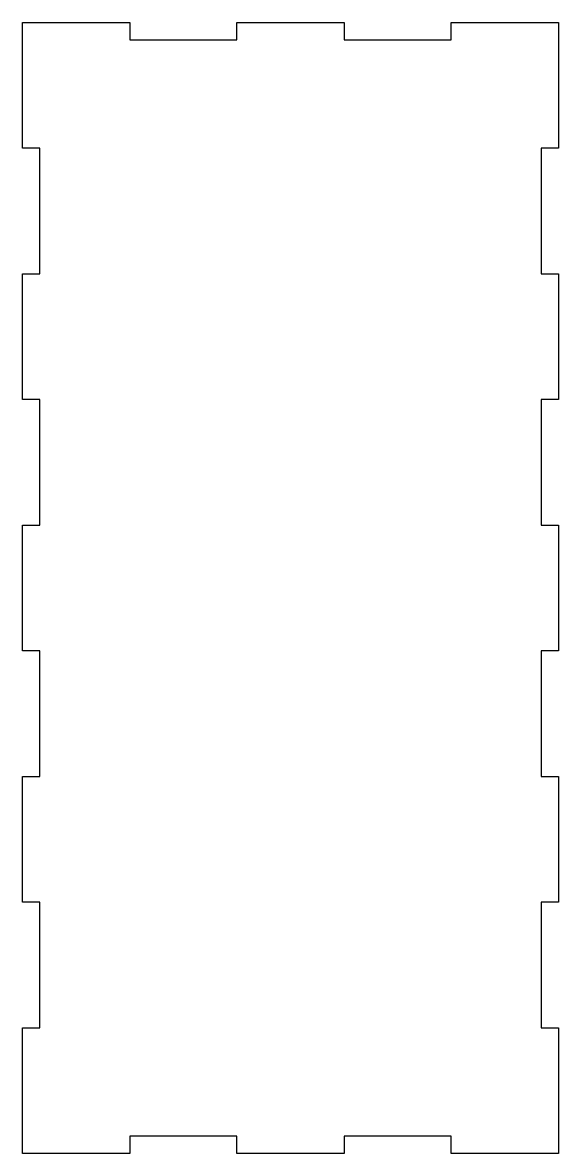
# Model space of a CAD drawing. Header units: millimetres. Extents: x 0 to 90, y -190 to 0.
import ezdxf

# ---------------------------------------------------------------- set-up
doc = ezdxf.new("R2010")
doc.units = ezdxf.units.MM
doc.layers.get('0').update_dxf_attribs({"linetype": 'CONTINUOUS'})

msp = doc.modelspace()

# ---------------------------------------------------------------- linework, layer by layer
msp.add_lwpolyline([(90, -126.67), (90, -147.78), (87.1, -147.78), (87.1, -168.89), (90, -168.89), (90, -190), (72, -190), (72, -187.1), (54, -187.1), (54, -190), (36, -190), (36, -187.1), (18, -187.1), (18, -190), (0, -190), (0, -168.89), (2.9, -168.89), (2.9, -147.78), (0, -147.78), (0, -126.67), (2.9, -126.67), (2.9, -105.56), (0, -105.56), (0, -84.44), (2.9, -84.44), (2.9, -63.33), (0, -63.33), (0, -42.22), (2.9, -42.22), (2.9, -21.11), (0, -21.11), (0, 0), (18, 0), (18, -2.9), (36, -2.9), (36, 0), (54, 0), (54, -2.9), (72, -2.9), (72, 0), (90, 0), (90, -21.11), (87.1, -21.11), (87.1, -42.22), (90, -42.22), (90, -63.33), (87.1, -63.33), (87.1, -84.44), (90, -84.44), (90, -105.56), (87.1, -105.56), (87.1, -126.67)], close=True)

doc.saveas('drawing.dxf')
